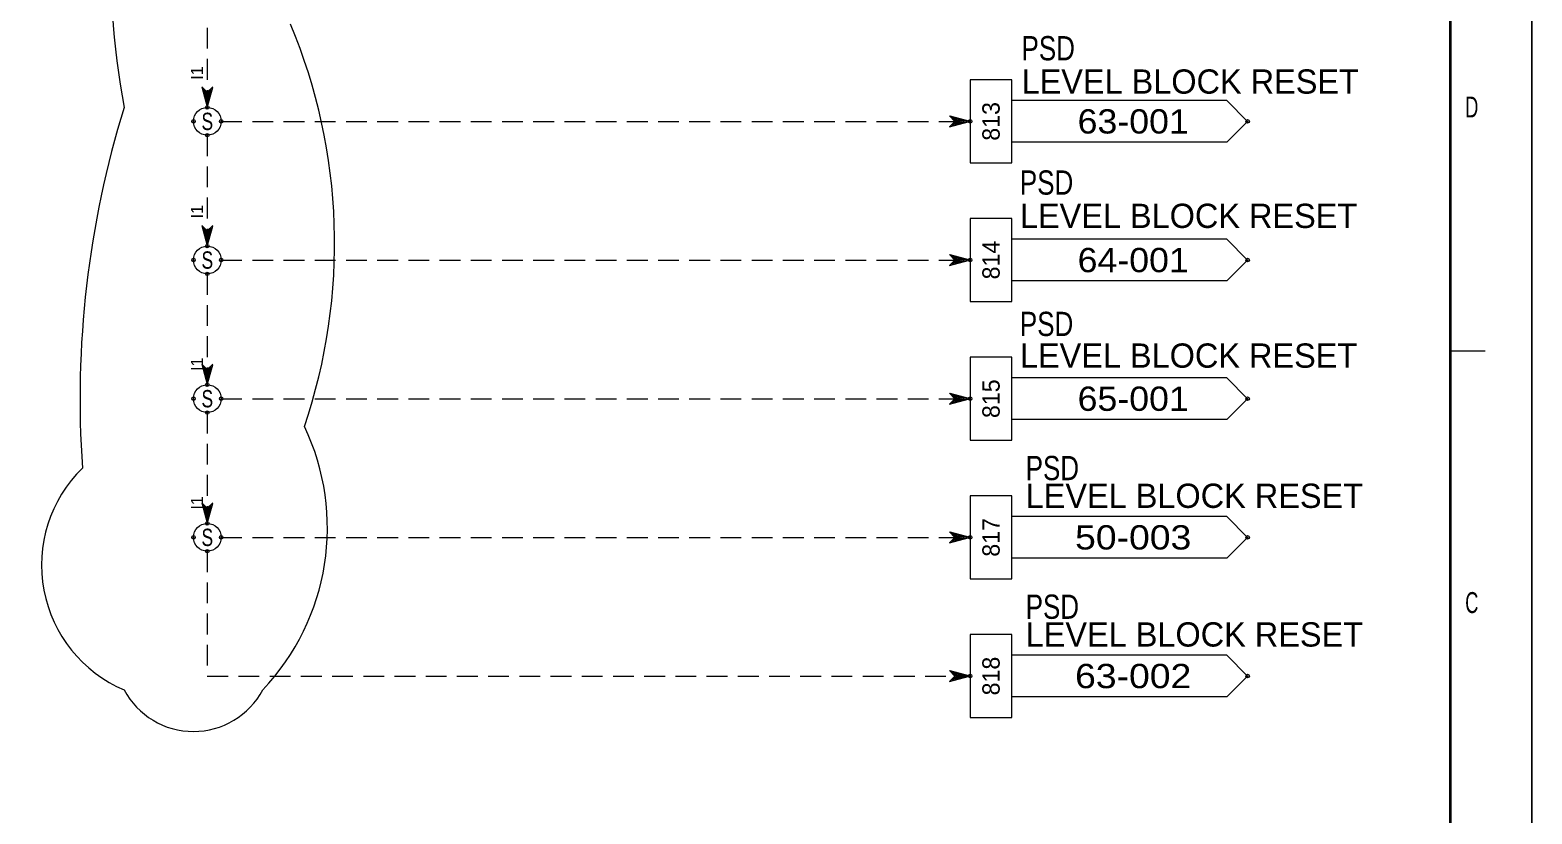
# Model space of a CAD drawing. Header units: millimetres. Extents: x 0 to 841, y 0 to 594.
# Drawn here: x 624.4 to 841, y 160.1 to 273.2 of the extents above; entities that cross this region are included whole.
import ezdxf
from ezdxf.enums import TextEntityAlignment as Align

# ---------------------------------------------------------------- set-up
doc = ezdxf.new("R2010")
doc.units = ezdxf.units.MM
doc.header["$PDMODE"] = 32
doc.header["$PDSIZE"] = 0.5
doc.linetypes.add('MEDIUM_DASHED', pattern=[4.5, 3, -1.5])
for name, color, linetype, lineweight in [('1', 7, 'Continuous', 13), ('12', 7, 'Continuous', 13), ('46', 7, 'MEDIUM_DASHED', 13), ('48', 7, 'Continuous', 13), ('49', 7, 'Continuous', 13), ('50', 7, 'Continuous', 13), ('51', 7, 'Continuous', 13), ('9', 7, 'Continuous', 13)]:
    doc.layers.add(name, color=color, linetype=linetype, lineweight=lineweight)
doc.layers.add('45', color=7, linetype='Continuous')

msp = doc.modelspace()

# ---------------------------------------------------------------- linework, layer by layer
at = {"layer": '1'}
msp.add_line((834.275, 226.838), (829.263, 226.838), dxfattribs=at)
at = {"layer": '1', "lineweight": 35}
msp.add_lwpolyline([(829.263, 112.014), (829.263, 582.228), (10.333, 582.228), (10.333, 10.382)], dxfattribs=at)
at = {"layer": '12'}
msp.add_lwpolyline([(0, 594), (841, 594), (841, 0), (0, 0)], close=True, dxfattribs=at)
at = {"layer": '46'}
for p, q in [((650, 278), (650, 262)), ((652, 260), (760, 260)), ((650, 258), (650, 242)), ((652, 220), (760, 220))]:
    msp.add_line(p, q, dxfattribs=at)
for points in [[(650, 262), (650.8, 265), (650, 264.2), (649.2, 265)], [(650, 262.4), (650.6, 264.6), (650, 264), (649.4, 264.6)], [(650, 262.8), (650.4, 264.2), (650, 263.8), (649.6, 264.2)], [(650, 263.2), (650.2, 263.8), (650, 263.6), (649.8, 263.8)], [(760, 260), (757, 260.8), (757.8, 260), (757, 259.2)], [(759.6, 260), (757.4, 260.6), (758, 260), (757.4, 259.4)], [(759.2, 260), (757.8, 260.4), (758.2, 260), (757.8, 259.6)], [(758.8, 260), (758.2, 260.2), (758.4, 260), (758.2, 259.8)], [(650, 242), (650.8, 245), (650, 244.2), (649.2, 245)], [(650, 242.4), (650.6, 244.6), (650, 244), (649.4, 244.6)], [(650, 242.8), (650.4, 244.2), (650, 243.8), (649.6, 244.2)], [(650, 243.2), (650.2, 243.8), (650, 243.6), (649.8, 243.8)], [(759.6, 240), (757.4, 240.6), (758, 240), (757.4, 239.4)], [(759.2, 240), (757.8, 240.4), (758.2, 240), (757.8, 239.6)], [(758.8, 240), (758.2, 240.2), (758.4, 240), (758.2, 239.8)], [(650, 222.4), (650.6, 224.6), (650, 224), (649.4, 224.6)], [(650, 222.8), (650.4, 224.2), (650, 223.8), (649.6, 224.2)], [(650, 223.2), (650.2, 223.8), (650, 223.6), (649.8, 223.8)], [(760, 220), (757, 220.8), (757.8, 220), (757, 219.2)], [(759.6, 220), (757.4, 220.6), (758, 220), (757.4, 219.4)], [(759.2, 220), (757.8, 220.4), (758.2, 220), (757.8, 219.6)], [(758.8, 220), (758.2, 220.2), (758.4, 220), (758.2, 219.8)], [(650, 202.4), (650.6, 204.6), (650, 204), (649.4, 204.6)], [(650, 202.8), (650.4, 204.2), (650, 203.8), (649.6, 204.2)], [(650, 203.2), (650.2, 203.8), (650, 203.6), (649.8, 203.8)], [(759.6, 200), (757.4, 200.6), (758, 200), (757.4, 199.4)], [(759.2, 200), (757.8, 200.4), (758.2, 200), (757.8, 199.6)], [(758.8, 200), (758.2, 200.2), (758.4, 200), (758.2, 199.8)], [(759.6, 180), (757.4, 180.6), (758, 180), (757.4, 179.4)], [(759.2, 180), (757.8, 180.4), (758.2, 180), (757.8, 179.6)], [(758.8, 180), (758.2, 180.2), (758.4, 180), (758.2, 179.8)]]:
    msp.add_lwpolyline(points, close=True, dxfattribs=at)
for points in [[(652, 240), (760, 240), (757, 240.8), (757.8, 240), (757, 239.2), (760, 240)], [(650, 238), (650, 222), (650.8, 225), (650, 224.2), (649.2, 225), (650, 222)], [(650, 218), (650, 202), (650.8, 205), (650, 204.2), (649.2, 205), (650, 202)], [(652, 200), (760, 200), (757, 200.8), (757.8, 200), (757, 199.2), (760, 200)], [(650, 198), (650, 180), (760, 180), (757, 180.8), (757.8, 180), (757, 179.2), (760, 180)]]:
    msp.add_lwpolyline(points, dxfattribs=at)
at = {"layer": '48'}
for centre in [(650, 260), (650, 240), (650, 220), (650, 200)]:
    msp.add_circle(centre, 2, dxfattribs=at)
for p in [(650, 262), (648, 260), (652, 260), (650, 258), (650, 242), (648, 240), (650, 238), (652, 240), (650, 222), (648, 220), (652, 220), (650, 218), (650, 202), (648, 200), (652, 200), (650, 198)]:
    msp.add_point(p, dxfattribs=at)
at = {"layer": '49'}
for p, q in [((766, 266), (760, 266)), ((766, 254), (766, 266)), ((797, 263), (766, 263)), ((797, 257), (766, 257)), ((766, 246), (760, 246)), ((766, 234), (766, 246)), ((797, 243), (766, 243)), ((797, 237), (766, 237)), ((766, 226), (760, 226)), ((766, 214), (766, 226)), ((797, 223), (766, 223)), ((797, 217), (766, 217)), ((766, 206), (760, 206)), ((766, 194), (766, 206)), ((797, 203), (766, 203)), ((797, 197), (766, 197)), ((766, 186), (760, 186)), ((766, 174), (766, 186)), ((797, 183), (766, 183)), ((797, 177), (766, 177))]:
    msp.add_line(p, q, dxfattribs=at)
for points in [[(760, 266), (760, 254), (766, 254)], [(797, 263), (800, 260), (797, 257)], [(760, 246), (760, 234), (766, 234)], [(797, 243), (800, 240), (797, 237)], [(760, 226), (760, 214), (766, 214)], [(797, 223), (800, 220), (797, 217)], [(760, 206), (760, 194), (766, 194)], [(797, 203), (800, 200), (797, 197)], [(760, 186), (760, 174), (766, 174)], [(797, 183), (800, 180), (797, 177)]]:
    msp.add_lwpolyline(points, dxfattribs=at)
for p in [(760, 260), (800, 260), (760, 240), (800, 240), (760, 220), (800, 220), (760, 200), (800, 200), (760, 180), (800, 180)]:
    msp.add_point(p, dxfattribs=at)
at = {"layer": '51'}
for centre, radius, start, end in [((762.231, 284.436), 126.24, 165.52062, 190.23719), ((586.44, 242.36), 81.917, 341.22885, 22.72101), ((773.667, 220), 142.019, 162.7984, 184.03771), ((633.364, 201.364), 33.953, 316.51885, 25.5359), ((645.667, 196), 19.565, 134.30972, 246.92959), ((648, 183.333), 11.333, 208.07249, 331.92751)]:
    msp.add_arc(centre, radius, start, end, dxfattribs=at)
at = {"layer": '9'}
msp.add_lwpolyline([(0, 0), (841, 0), (841, 594), (0, 594)], close=True, dxfattribs=at)

# ---------------------------------------------------------------- texts
at = {"layer": '1', "width": 0.65}
for s, p in [('D', (833.27, 260.565)), ('C', (833.27, 189.083))]:
    msp.add_text(s, height=3.02, dxfattribs=at).set_placement(p, align=Align.RIGHT)
at = {"layer": '45'}
for p in [(649.375, 266), (649.375, 246), (649.375, 224), (649.375, 204)]:
    msp.add_text('I1', height=1.75, rotation=90, dxfattribs=at).set_placement(p)
at = {"layer": '49', "width": 0.8}
for p in [(767.402, 268.802), (767.165, 249.431), (767.165, 229.038), (768, 208.25), (768, 188.25)]:
    msp.add_text('PSD', height=3.5, dxfattribs=at).set_placement(p)
at = {"layer": '49'}
for p in [(767.402, 263.998), (767.165, 244.628), (767.165, 224.471), (768, 204.25), (768, 184.25)]:
    msp.add_text('LEVEL BLOCK RESET', height=3.5, dxfattribs=at).set_placement(p)
for s, p in [('813', (764.25, 260)), ('814', (764.25, 240)), ('815', (764.25, 220)), ('817', (764.25, 200)), ('818', (764.25, 180))]:
    msp.add_text(s, height=2.5, rotation=90, dxfattribs=at).set_placement(p, align=Align.CENTER)
for s, width, p in [('63-001', 1.1, (783.5, 258.25)), ('64-001', 1.1, (783.5, 238.25)), ('65-001', 1.1, (783.5, 218.25)), ('50-003', 1.15, (783.5, 198.25)), ('63-002', 1.15, (783.5, 178.25))]:
    msp.add_text(s, height=3.5, dxfattribs=dict(at, width=width)).set_placement(p, align=Align.CENTER)
at = {"layer": '50', "width": 0.75}
for p in [(650, 258.75), (650, 238.75), (650, 218.75), (650, 198.75)]:
    msp.add_text('S', height=2.5, dxfattribs=at).set_placement(p, align=Align.CENTER)

doc.saveas('drawing.dxf')
